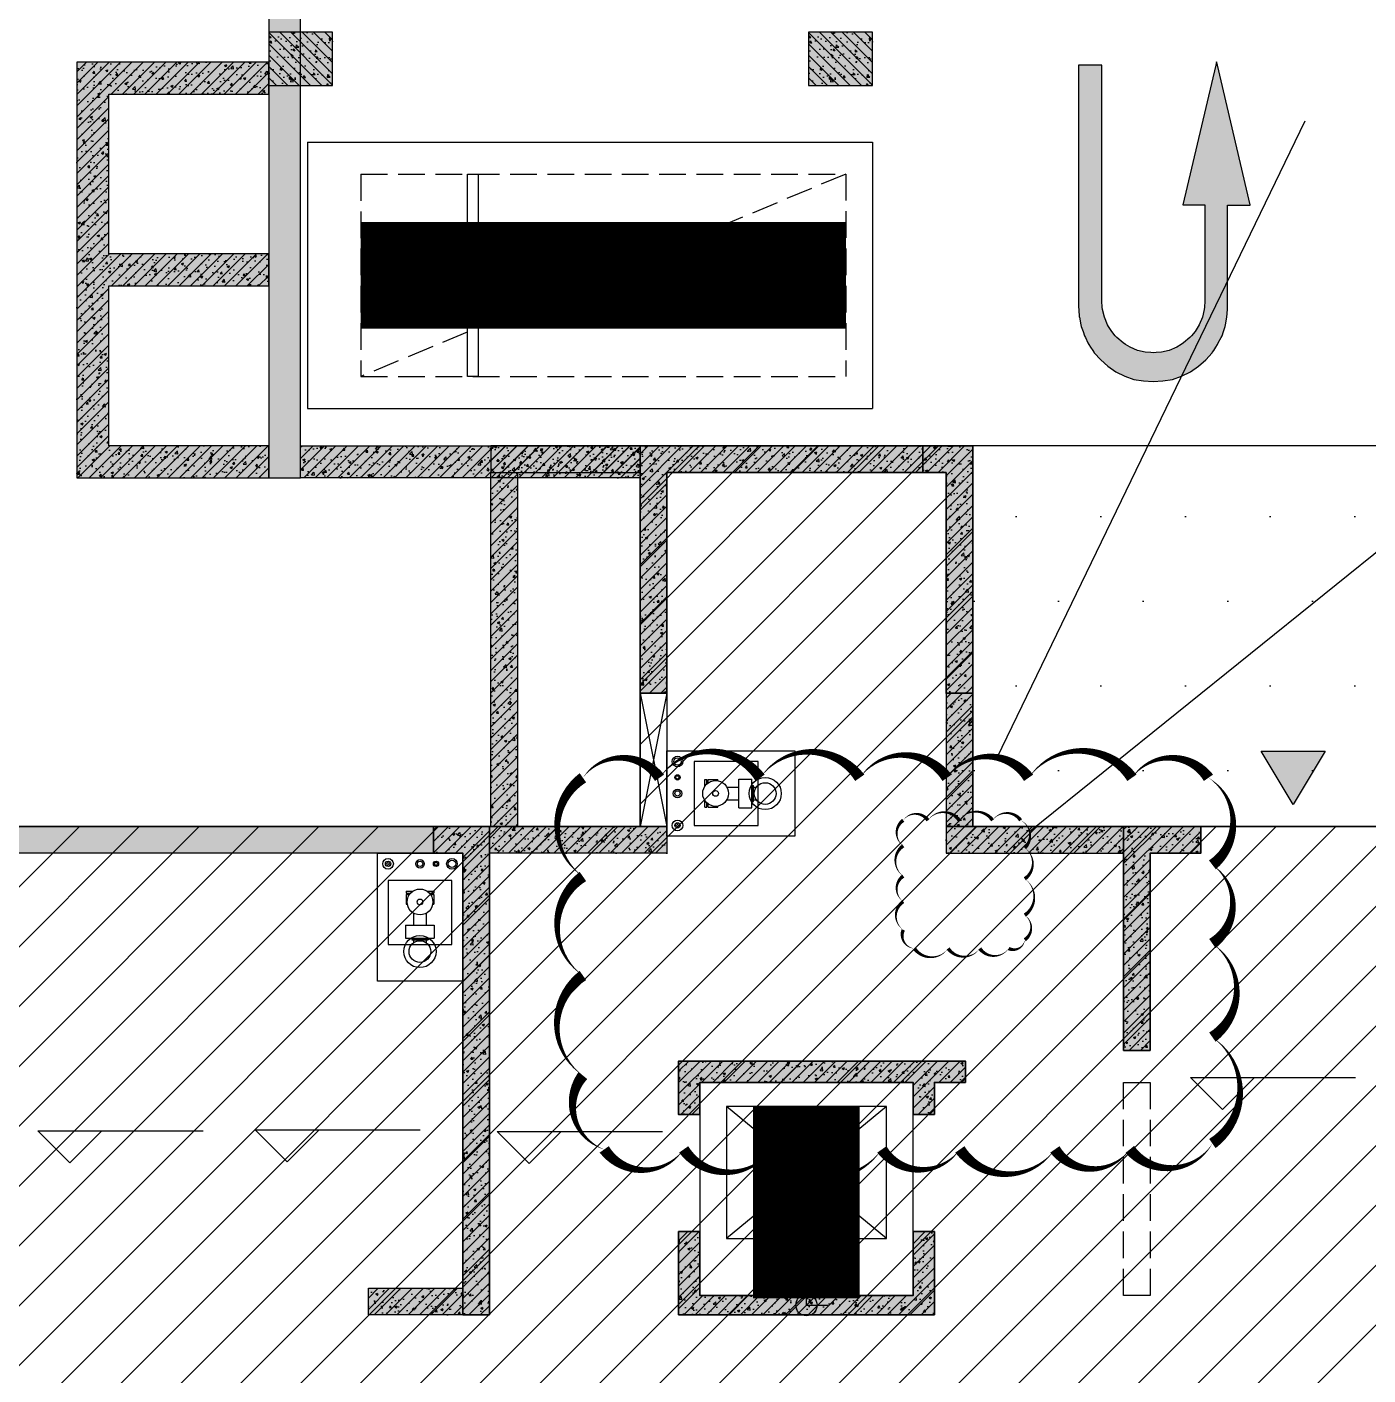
# Model space of a CAD drawing. Extents: x -1338203 to 1886333, y -783476 to 1038610.
# Drawn here: x 540789 to 553369, y 238304 to 250949 of the extents above; entities that cross this region are included whole.
import ezdxf

# ---------------------------------------------------------------- set-up
doc = ezdxf.new("R2010")
doc.units = 0
doc.header["$LTSCALE"] = 1000
doc.header["$MEASUREMENT"] = 0
doc.linetypes.add('A-001-平面B2$0$__DASH', pattern=[0.35, 0.25, -0.1])
doc.linetypes.add('A-20-平面B1$0$DASH', pattern=[0.35, 0.25, -0.1])
for name, color, linetype, plot in [('A-001-主楼相对位置参照$0$AAD-A-MARK', 6, 'Continuous', False), ('A-001-主楼组合参照B1$0$0A-X-AREA', 6, 'Continuous', False), ('A-20-平面B1$0$$3$AAD-A-MARK', 6, 'Continuous', False), ('A-20-平面B1$0$AAD-A-MARK', 6, 'Continuous', False), ('A-20-平面B1$0$AAD-A-MODIFY_20230109', 201, 'Continuous', False), ('A-20-平面B1$0$AAD-A-MODIFY_20230111', 201, 'Continuous', False), ('P20-预留预埋-B1$0$AAD-A-MARK', 6, 'Continuous', False), ('S20柱墙B1_1$0$AAD-A-MARK', 6, 'Continuous', False)]:
    doc.layers.add(name, color=color, linetype=linetype, plot=plot)
for name, color, linetype in [('A-001-平面参照B1$0$0A-ELEV-PATT', 8, 'Continuous'), ('A-001-平面参照B1$0$AUDIT_D_220531184525-2', 40, 'Continuous'), ('A-001-车位参照B1$0$A-001-车位参照B1$0$0A-P-PKNG-CAR(A)', 43, 'Continuous'), ('A-20-平面B1$0$$2$0A-E-EVTR', 2, 'Continuous'), ('A-20-平面B1$0$0A-A-SYMB-ELEV', 150, 'Continuous'), ('A-20-平面B1$0$0A-B-D&W', 135, 'Continuous'), ('A-FIRE', 7, 'Continuous'), ('p-a-core', 1, 'Continuous'), ('p-a-regular', 5, 'Continuous'), ('P20-预留预埋-B1$0$$0$0P-TWT_DIM', 3, 'Continuous'), ('S001地下一墙柱$0$S001地下一墙柱$0$0S-CC-LINE', 52, 'Continuous'), ('S001地下一墙柱$0$S001地下一墙柱$0$0S-CW-HATCH', 251, 'Continuous'), ('S001地下一墙柱$0$S001地下一墙柱$0$0S-CW-HATCH-UP', 251, 'Continuous'), ('S001地下一墙柱$0$S001地下一墙柱$0$0S-CW-LINE', 72, 'Continuous'), ('S20柱墙B1_1$0$0S-CW-HATCH', 251, 'Continuous'), ('S20柱墙B1_1$0$0S-CW-HATCH-UP', 251, 'Continuous'), ('S20柱墙B1_1$0$0S-CW-LINE', 72, 'Continuous'), ('S20柱墙B1_1$0$0S-S-HOLE', 55, 'Continuous'), ('地面指向箭头', 7, 'Continuous')]:
    doc.layers.add(name, color=color, linetype=linetype)
pattern_1 = [(45, (-537701.02, -383122.39), (-53.033009, 53.033009), []), (50, (-537701.02, -383122.39), (215.178055, -18.82564), [22.5, -247.5]), (355, (-537701.02, -383122.39), (-41.6254, 225.65764), [18, -198]), (100.4514, (-537683.09, -383123.96), (173.552815, 206.83186), [19.12206, -210.342634]), (46.1842, (-537701.02, -383062.4), (320.17231, -49.6557), [33.75, -371.25]), (96.6356, (-537674.34, -383066.53), (280.39881, 292.23536), [28.68309, -315.5139]), (351.1842, (-537701.02, -383062.4), (280.39858, 292.23558), [27, -297]), (21, (-537671.02, -383077.39), (179.072116, -120.785667), [22.5, -247.5]), (326, (-537671.02, -383077.39), (72.9946, 217.54501), [18, -198]), (71.4514, (-537656.1, -383087.45), (252.06679, 96.75915), [19.12206, -210.342634]), (37.5, (-537701.02, -383122.39), (3.647957, 99.868156), [0, -195.6, 0, -201, 0, -198.75]), (7.5, (-537701.02, -383122.39), (78.920861, 118.323514), [0, -114.6, 0, -191.1, 0, -75.75]), (327.5, (-537767.92, -383122.39), (160.146731, -6.766462), [0, -75, 0, -234, 0, -310.5]), (317.5, (-537797.92, -383122.39), (174.95585, 30.031495), [0, -97.5, 0, -155.4, 0, -220.5])]
pattern_2 = [(45, (-3344258, -271025.844), (-53.0330086, 53.0330086), []), (50, (-3344258, -271025.84), (215.178055, -18.8256405), [22.5, -247.5]), (355, (-3344258, -271025.84), (-41.6254, 225.65764), [18, -198]), (100.4514, (-3344240.07, -271027.41), (173.552815, 206.831863), [19.122057, -210.342634]), (46.1842, (-3344258, -270965.84), (320.172315, -49.655704), [33.75, -371.25]), (96.6356, (-3344231.32, -270969.98), (280.398812, 292.23536), [28.683086, -315.5139]), (351.1842, (-3344258, -270965.84), (280.398584, 292.23558), [27, -297]), (21, (-3344228, -270980.84), (179.072116, -120.785667), [22.5, -247.5]), (326, (-3344228, -270980.84), (72.9946, 217.545014), [18, -198]), (71.4514, (-3344213.08, -270990.9), (252.066789, 96.759149), [19.122057, -210.342634]), (37.5, (-3344258, -271025.844), (3.6479566, 99.8681561), [0, -195.6, 0, -201, 0, -198.75]), (7.5, (-3344258, -271025.84), (78.9208612, 118.3235136), [0, -114.6, 0, -191.1, 0, -75.75]), (327.5, (-3344324.9, -271025.84), (160.1467309, -6.7664615), [0, -75, 0, -234, 0, -310.5]), (317.5, (-3344354.9, -271025.84), (174.955851, 30.0314947), [0, -97.5, 0, -155.4, 0, -220.5])]

# ---------------------------------------------------------------- blocks, each defined once
blk = doc.blocks.new('A-001-平面参照B1')
at = {"layer": 'A-001-平面参照B1$0$0A-ELEV-PATT'}
h = blk.add_hatch(dxfattribs=at)
h.set_pattern_fill('DOTS', color=256, scale=500)
h.set_pattern_definition([(0, (-766365.4, -306889.1), (396.875, 793.75), [0, -793.75])])
edge = h.paths.add_edge_path()
edge.add_line((-211059, -63440), (-211059, -59870))
edge.add_line((-211059, -59870), (-216704, -59870))
edge.add_line((-216704, -59870), (-216704, -63440))
edge.add_line((-216704, -63440), (-211063, -63440))
at = {"layer": 'A-001-平面参照B1$0$AUDIT_D_220531184525-2', "ltscale": 0.002}
blk.add_lwpolyline([(-211059, -63440), (-211059, -59870), (-216704, -59870), (-216704, -63440), (-211063, -63440)], dxfattribs=at)
blk = doc.blocks.new('S20柱墙B1_1')
at = {"layer": 'S20柱墙B1_1$0$0S-CW-HATCH'}
h = blk.add_hatch(color=256, dxfattribs=at)
h.dxf.hatch_style = 1
h.paths.add_polyline_path([(-1560, 8060), (-2960, 8060), (-2960, 7810), (-1560, 7810)])
h = blk.add_hatch(color=256, dxfattribs=at)
h.dxf.hatch_style = 1
h.paths.add_polyline_path([(-1560, 8060), (-1560, 5740), (-1310, 5740), (-1310, 7810), (1090, 7810), (1090, 8060)])
h = blk.add_hatch(color=256, dxfattribs=at)
h.dxf.hatch_style = 1
h.paths.add_polyline_path([(1090, 7810), (1310, 7810), (1310, 5740), (1560, 5740), (1560, 8060), (1090, 8060)])
h = blk.add_hatch(color=256, dxfattribs=at)
h.dxf.hatch_style = 1
h.paths.add_polyline_path([(-2960, 7810), (-2710, 7810), (-2710, 4490), (-2960, 4490)])
h = blk.add_hatch(color=256, dxfattribs=at)
h.dxf.hatch_style = 1
h.paths.add_polyline_path([(1560, 5740), (1310, 5740), (1310, 4490), (1560, 4490)])
h = blk.add_hatch(color=256, dxfattribs=at)
h.dxf.hatch_style = 1
h.paths.add_polyline_path([(-9090, 4490), (-3500, 4490), (-3500, 4240), (-9090, 4240)])
h = blk.add_hatch(color=256, dxfattribs=at)
h.dxf.hatch_style = 1
h.paths.add_polyline_path([(-3500, 4240), (-3225, 4240), (-3225, -90), (-2975, -90), (-2975, 4490), (-3500, 4490)])
h = blk.add_hatch(color=256, dxfattribs=at)
h.dxf.hatch_style = 1
h.paths.add_polyline_path([(-2975, 4490), (-1310, 4490), (-1310, 4240), (-2975, 4240)])
h = blk.add_hatch(color=256, dxfattribs=at)
h.dxf.hatch_style = 1
h.paths.add_polyline_path([(2975, 4490), (1310, 4490), (1310, 4240), (2975, 4240)])
h = blk.add_hatch(color=256, dxfattribs=at)
h.dxf.hatch_style = 1
h.paths.add_polyline_path([(3225, 2390), (3225, 4240), (3700, 4240), (3700, 4490), (2975, 4490), (2975, 2390)])
h = blk.add_hatch(color=256, dxfattribs=at)
h.dxf.hatch_style = 1
h.paths.add_polyline_path([(-1000, 1790), (-1000, 2090), (110, 2090), (1000, 2090), (1000, 1790), (1200, 1790), (1200, 2090), (1490, 2090), (1490, 2290), (1090, 2290), (110, 2290), (-1200, 2290), (-1202, 1790)])
h = blk.add_hatch(color=256, dxfattribs=at)
h.dxf.hatch_style = 1
h.paths.add_polyline_path([(-1200, 690), (-1200, -90), (0, -90), (1200, -90), (1200, 690), (1000, 690), (1000, 90), (0, 90), (-1000, 90), (-1000, 690)])
h = blk.add_hatch(color=256, dxfattribs=at)
h.dxf.hatch_style = 1
h.paths.add_polyline_path([(-4110, 160), (-3225, 160), (-3225, -90), (-4110, -90)])
at = {"layer": 'S20柱墙B1_1$0$0S-CW-HATCH-UP'}
h = blk.add_hatch(dxfattribs=at)
h.set_pattern_fill('钢筋混凝土', color=256, scale=30)
h.set_pattern_definition([(45, (-3348457.99, -267455.844), (-53.0330086, 53.0330086), []), (50, (-3348457.99, -267455.84), (215.178055, -18.8256405), [22.5, -247.5]), (355, (-3348458, -267455.84), (-41.6254, 225.65764), [18, -198]), (100.4514, (-3348440.06, -267457.41), (173.552815, 206.831863), [19.122057, -210.342634]), (46.1842, (-3348458, -267395.84), (320.172315, -49.655704), [33.75, -371.25]), (96.6356, (-3348431.3, -267399.98), (280.398812, 292.23536), [28.683086, -315.5139]), (351.1842, (-3348458, -267395.84), (280.398584, 292.23558), [27, -297]), (21, (-3348427.99, -267410.84), (179.072116, -120.785667), [22.5, -247.5]), (326, (-3348428, -267410.84), (72.9946, 217.545014), [18, -198]), (71.4514, (-3348413.07, -267420.9), (252.066789, 96.759149), [19.122057, -210.342634]), (37.5, (-3348457.99, -267455.844), (3.6479566, 99.8681561), [0, -195.6, 0, -201, 0, -198.75]), (7.5, (-3348457.99, -267455.84), (78.9208612, 118.3235136), [0, -114.6, 0, -191.1, 0, -75.75]), (327.5, (-3348524.89, -267455.84), (160.1467309, -6.7664615), [0, -75, 0, -234, 0, -310.5]), (317.5, (-3348554.89, -267455.84), (174.955851, 30.0314947), [0, -97.5, 0, -155.4, 0, -220.5])])
h.paths.add_polyline_path([(-1560, 8060), (-2960, 8060), (-2960, 7810), (-1560, 7810)])
h = blk.add_hatch(dxfattribs=at)
h.set_pattern_fill('钢筋混凝土', color=256, scale=30)
h.set_pattern_definition(pattern_1)
h.paths.add_polyline_path([(-1560, 8060), (-1560, 5740), (-1310, 5740), (-1310, 7810), (1090, 7810), (1090, 8060)])
h = blk.add_hatch(dxfattribs=at)
h.set_pattern_fill('钢筋混凝土', color=256, scale=30)
h.set_pattern_definition(pattern_1)
h.paths.add_polyline_path([(1090, 7810), (1310, 7810), (1310, 5740), (1560, 5740), (1560, 8060), (1090, 8060)])
h = blk.add_hatch(dxfattribs=at)
h.set_pattern_fill('钢筋混凝土', color=256, scale=30)
h.set_pattern_definition([(45, (-3345657.99, -268955.844), (-53.0330086, 53.0330086), []), (50, (-3345657.99, -268955.84), (215.178055, -18.8256405), [22.5, -247.5]), (355, (-3345658, -268955.84), (-41.6254, 225.65764), [18, -198]), (100.4514, (-3345640.06, -268957.41), (173.552815, 206.831863), [19.122057, -210.342634]), (46.1842, (-3345658, -268895.84), (320.172315, -49.655704), [33.75, -371.25]), (96.6356, (-3345631.3, -268899.98), (280.398812, 292.23536), [28.683086, -315.5139]), (351.1842, (-3345658, -268895.84), (280.398584, 292.23558), [27, -297]), (21, (-3345627.99, -268910.84), (179.072116, -120.785667), [22.5, -247.5]), (326, (-3345628, -268910.84), (72.9946, 217.545014), [18, -198]), (71.4514, (-3345613.07, -268920.9), (252.066789, 96.759149), [19.122057, -210.342634]), (37.5, (-3345657.99, -268955.844), (3.6479566, 99.8681561), [0, -195.6, 0, -201, 0, -198.75]), (7.5, (-3345657.99, -268955.84), (78.9208612, 118.3235136), [0, -114.6, 0, -191.1, 0, -75.75]), (327.5, (-3345724.89, -268955.84), (160.1467309, -6.7664615), [0, -75, 0, -234, 0, -310.5]), (317.5, (-3345754.89, -268955.84), (174.955851, 30.0314947), [0, -97.5, 0, -155.4, 0, -220.5])])
h.paths.add_polyline_path([(-2960, 7810), (-2710, 7810), (-2710, 4490), (-2960, 4490)])
h = blk.add_hatch(dxfattribs=at)
h.set_pattern_fill('钢筋混凝土', color=256, scale=30)
h.set_pattern_definition(pattern_2)
h.paths.add_polyline_path([(1560, 5740), (1310, 5740), (1310, 4490), (1560, 4490)])
h = blk.add_hatch(dxfattribs=at)
h.set_pattern_fill('钢筋混凝土', color=256, scale=30)
h.set_pattern_definition(pattern_2)
h.paths.add_polyline_path([(-9090, 4490), (-3500, 4490), (-3500, 4240), (-9090, 4240)])
h = blk.add_hatch(dxfattribs=at)
h.set_pattern_fill('钢筋混凝土', color=256, scale=30)
h.set_pattern_definition(pattern_1)
h.paths.add_polyline_path([(-3500, 4240), (-3225, 4240), (-3225, -90), (-2975, -90), (-2975, 4490), (-3500, 4490)])
h = blk.add_hatch(dxfattribs=at)
h.set_pattern_fill('钢筋混凝土', color=256, scale=30)
h.set_pattern_definition(pattern_2)
h.paths.add_polyline_path([(-2975, 4490), (-1310, 4490), (-1310, 4240), (-2975, 4240)])
h = blk.add_hatch(dxfattribs=at)
h.set_pattern_fill('钢筋混凝土', color=256, scale=30)
h.set_pattern_definition(pattern_2)
h.paths.add_polyline_path([(2975, 4490), (1310, 4490), (1310, 4240), (2975, 4240)])
h = blk.add_hatch(dxfattribs=at)
h.set_pattern_fill('钢筋混凝土', color=256, scale=30)
h.set_pattern_definition(pattern_1)
h.paths.add_polyline_path([(3225, 2390), (3225, 4240), (3700, 4240), (3700, 4490), (2975, 4490), (2975, 2390)])
h = blk.add_hatch(dxfattribs=at)
h.set_pattern_fill('钢筋混凝土', color=256, scale=30)
h.set_pattern_definition(pattern_1)
h.paths.add_polyline_path([(-1000, 1790), (-1000, 2090), (110, 2090), (1000, 2090), (1000, 1790), (1200, 1790), (1200, 2090), (1490, 2090), (1490, 2290), (1090, 2290), (110, 2290), (-1200, 2290), (-1202, 1790)])
h = blk.add_hatch(dxfattribs=at)
h.set_pattern_fill('钢筋混凝土', color=256, scale=30)
h.set_pattern_definition(pattern_1)
h.paths.add_polyline_path([(-1200, 690), (-1200, -90), (0, -90), (1200, -90), (1200, 690), (1000, 690), (1000, 90), (0, 90), (-1000, 90), (-1000, 690)])
h = blk.add_hatch(dxfattribs=at)
h.set_pattern_fill('钢筋混凝土', color=256, scale=30)
h.set_pattern_definition([(45, (-3337048, -265825.844), (-53.0330086, 53.0330086), []), (50, (-3337048, -265825.84), (215.178055, -18.8256405), [22.5, -247.5]), (355, (-3337048, -265825.84), (-41.6254, 225.65764), [18, -198]), (100.4514, (-3337030.07, -265827.41), (173.552815, 206.831863), [19.122057, -210.342634]), (46.1842, (-3337048, -265765.84), (320.172315, -49.655704), [33.75, -371.25]), (96.6356, (-3337021.32, -265769.98), (280.398812, 292.23536), [28.683086, -315.5139]), (351.1842, (-3337048, -265765.84), (280.398584, 292.23558), [27, -297]), (21, (-3337018, -265780.84), (179.072116, -120.785667), [22.5, -247.5]), (326, (-3337018, -265780.84), (72.9946, 217.545014), [18, -198]), (71.4514, (-3337003.08, -265790.9), (252.066789, 96.759149), [19.122057, -210.342634]), (37.5, (-3337048, -265825.844), (3.6479566, 99.8681561), [0, -195.6, 0, -201, 0, -198.75]), (7.5, (-3337048, -265825.84), (78.9208612, 118.3235136), [0, -114.6, 0, -191.1, 0, -75.75]), (327.5, (-3337114.9, -265825.84), (160.1467309, -6.7664615), [0, -75, 0, -234, 0, -310.5]), (317.5, (-3337144.9, -265825.84), (174.955851, 30.0314947), [0, -97.5, 0, -155.4, 0, -220.5])])
h.paths.add_polyline_path([(-4110, 160), (-3225, 160), (-3225, -90), (-4110, -90)])
at = {"layer": 'S20柱墙B1_1$0$0S-CW-LINE'}
for points in [[(-1560, 8060), (-2960, 8060), (-2960, 7810), (-1560, 7810)], [(-2960, 7810), (-2710, 7810), (-2710, 4490), (-2960, 4490)], [(1560, 5740), (1310, 5740), (1310, 4490), (1560, 4490)], [(-9090, 4490), (-3500, 4490), (-3500, 4240), (-9090, 4240)], [(-2975, 4490), (-1310, 4490), (-1310, 4240), (-2975, 4240)], [(2975, 4490), (1310, 4490), (1310, 4240), (2975, 4240)], [(-4110, 160), (-3225, 160), (-3225, -90), (-4110, -90)]]:
    blk.add_lwpolyline(points, close=True, dxfattribs=at)
at = {"layer": 'S20柱墙B1_1$0$0S-CW-LINE', "lineweight": 35}
for points in [[(-1560, 8060), (-1560, 5740), (-1310, 5740), (-1310, 7810), (1090, 7810), (1090, 8060)], [(1090, 7810), (1310, 7810), (1310, 5740), (1560, 5740), (1560, 8060), (1090, 8060)], [(-3500, 4240), (-3225, 4240), (-3225, -90), (-2975, -90), (-2975, 4490), (-3500, 4490)], [(3225, 2390), (3225, 4240), (3700, 4240), (3700, 4490), (2975, 4490), (2975, 2390)], [(-1000, 1790), (-1000, 2090), (110, 2090), (1000, 2090), (1000, 1790), (1200, 1790), (1200, 2090), (1490, 2090), (1490, 2290), (1090, 2290), (110, 2290), (-1200, 2290), (-1202, 1790)], [(-1200, 690), (-1200, -90), (0, -90), (1200, -90), (1200, 690), (1000, 690), (1000, 90), (0, 90), (-1000, 90), (-1000, 690)]]:
    blk.add_lwpolyline(points, close=True, dxfattribs=at)
at = {"layer": 'S20柱墙B1_1$0$0S-S-HOLE', "flags": 128}
blk.add_lwpolyline([(-1560, 5740), (-1310, 5740), (-1310, 4490), (-1560, 4490)], close=True, dxfattribs=at)
for points in [[(-1310, 5740), (-1560, 4490)], [(-1560, 5740), (-1310, 4490)]]:
    blk.add_lwpolyline(points, dxfattribs=at)
at = {"layer": 'S20柱墙B1_1$0$AAD-A-MARK'}
for q in [(0, 200), (0, 200), (0, 200), (0, 200), (0, 200), (0, 200), (200, 0), (200, 0), (200, 0), (200, 0), (200, 0), (200, 0)]:
    blk.add_line((0, 0), q, dxfattribs=at)
blk.add_circle((0, 0), 100, dxfattribs=at)
blk.add_circle((0, 0), 100, dxfattribs=at)
blk.add_circle((0, 0), 100, dxfattribs=at)
blk.add_circle((0, 0), 100, dxfattribs=at)
blk.add_circle((0, 0), 100, dxfattribs=at)
blk.add_circle((0, 0), 100, dxfattribs=at)
blk = doc.blocks.new('S001地下一墙柱')
at = {"layer": 'S001地下一墙柱$0$S001地下一墙柱$0$0S-CW-HATCH', "ltscale": 0.002}
h = blk.add_hatch(color=256, dxfattribs=at)
h.dxf.hatch_style = 1
h.paths.add_polyline_path([(-239231, -64954), (-239050, -65198), (-223306, -53515), (-223309, -60170), (-223009, -60170), (-223009, -53289), (-220804, -51665), (-221430, -50821), (-221751, -51060), (-221304, -51662)])
at = {"layer": 'S001地下一墙柱$0$S001地下一墙柱$0$0S-CW-HATCH'}
h = blk.add_hatch(color=256, dxfattribs=at)
h.dxf.hatch_style = 1
h.paths.add_polyline_path([(-222709, -56490), (-222709, -55990), (-223309, -55990), (-223309, -56490)])
h = blk.add_hatch(color=256, dxfattribs=at)
h.dxf.hatch_style = 1
h.paths.add_polyline_path([(-217645, -56490), (-217645, -55990), (-218245, -55990), (-218245, -56490)])
at = {"layer": 'S001地下一墙柱$0$S001地下一墙柱$0$0S-CW-HATCH', "ltscale": 0.002}
h = blk.add_hatch(color=256, dxfattribs=at)
h.dxf.hatch_style = 1
h.paths.add_polyline_path([(-223309, -56270), (-225109, -56270), (-225109, -60170), (-223309, -60170), (-223309, -59870), (-224809, -59870), (-224809, -58370), (-223309, -58370), (-223309, -58070), (-224809, -58070), (-224809, -56570), (-223309, -56570)])
h = blk.add_hatch(color=256, dxfattribs=at)
h.dxf.hatch_style = 1
h.paths.add_polyline_path([(-223009, -59870), (-219824, -59870), (-219824, -60170), (-223009, -60170)])
at = {"layer": 'S001地下一墙柱$0$S001地下一墙柱$0$0S-CW-HATCH-UP', "ltscale": 0.002}
h = blk.add_hatch(dxfattribs=at)
h.set_pattern_fill('钢筋混凝土', color=256, scale=30)
h.set_pattern_definition([(45, (-766365.37, -306889.07), (-53.033009, 53.033009), []), (50, (-766365.37, -306889.07), (215.178055, -18.82564), [22.5, -247.5]), (355, (-766365.37, -306889.07), (-41.6254, 225.65764), [18, -198]), (100.4514, (-766347.44, -306890.64), (173.552815, 206.83186), [19.12206, -210.34263]), (46.1842, (-766365.37, -306829.07), (320.17231, -49.6557), [33.75, -371.25]), (96.6356, (-766338.7, -306833.2), (280.39881, 292.23536), [28.68309, -315.5139]), (351.1842, (-766365.37, -306829.07), (280.39858, 292.23558), [27, -297]), (21, (-766335.37, -306844.07), (179.072116, -120.785667), [22.5, -247.5]), (326, (-766335.37, -306844.07), (72.9946, 217.54501), [18, -198]), (71.4514, (-766320.44, -306854.14), (252.06679, 96.75915), [19.12206, -210.34263]), (37.5, (-766365.37, -306889.07), (3.647957, 99.868156), [0, -195.6, 0, -201, 0, -198.75]), (7.5, (-766365.37, -306889.07), (78.920861, 118.323514), [0, -114.6, 0, -191.1, 0, -75.75]), (327.5, (-766432.27, -306889.07), (160.146731, -6.766462), [0, -75, 0, -234, 0, -310.5]), (317.5, (-766462.27, -306889.07), (174.95585, 30.031495), [0, -97.5, 0, -155.4, 0, -220.5])])
h.paths.add_polyline_path([(-239231, -64954), (-239050, -65198), (-223306, -53515), (-223309, -60170), (-223009, -60170), (-223009, -53289), (-220804, -51665), (-221430, -50821), (-221751, -51060), (-221304, -51662)])
at = {"layer": 'S001地下一墙柱$0$S001地下一墙柱$0$0S-CW-HATCH-UP'}
h = blk.add_hatch(dxfattribs=at)
h.set_pattern_fill('钢筋混凝土', color=256, scale=30, angle=-90)
h.set_pattern_definition([(315, (-213757.04, -88801.08), (53.03301, 53.03301), []), (320, (-213757.04, -88801.08), (-18.8256, -215.1781), [22.5, -247.5]), (265, (-213757.04, -88801.08), (225.6576, 41.6254), [18, -198]), (10.4514, (-213758.6, -88819), (206.8319, -173.5528), [19.122, -210.3426]), (316.1842, (-213697.04, -88801.08), (-49.6557, -320.1723), [33.75, -371.25]), (6.6356, (-213701.18, -88827.76), (292.2354, -280.3988), [28.683, -315.514]), (261.1842, (-213697.04, -88801.08), (292.2356, -280.3986), [27, -297]), (291, (-213712.04, -88831.08), (-120.7857, -179.0721), [22.5, -247.5]), (236, (-213712.04, -88831.08), (217.545, -72.9946), [18, -198]), (341.4514, (-213722.1, -88846), (96.7591, -252.0668), [19.122, -210.3426]), (307.5, (-213757.04, -88801.08), (99.86816, -3.64796), [0, -195.6, 0, -201, 0, -198.75]), (277.5, (-213757.04, -88801.08), (118.3235, -78.92086), [0, -114.6, 0, -191.1, 0, -75.75]), (237.5, (-213757.04, -88734.18), (-6.76646, -160.14673), [0, -75, 0, -234, 0, -310.5]), (227.5, (-213757.04, -88704.18), (30.0315, -174.95585), [0, -97.5, 0, -155.4, 0, -220.5])])
h.paths.add_polyline_path([(-222709, -56490), (-222709, -55990), (-223309, -55990), (-223309, -56490)])
h = blk.add_hatch(dxfattribs=at)
h.set_pattern_fill('钢筋混凝土', color=256, scale=30, angle=-90)
h.set_pattern_definition([(315, (-208692.87, -88801.08), (53.03301, 53.03301), []), (320, (-208692.87, -88801.08), (-18.8256, -215.1781), [22.5, -247.5]), (265, (-208692.87, -88801.08), (225.6576, 41.6254), [18, -198]), (10.4514, (-208694.44, -88819), (206.8319, -173.5528), [19.122, -210.3426]), (316.1842, (-208632.87, -88801.08), (-49.6557, -320.1723), [33.75, -371.25]), (6.6356, (-208637, -88827.76), (292.2354, -280.3988), [28.683, -315.514]), (261.1842, (-208632.87, -88801.08), (292.2356, -280.3986), [27, -297]), (291, (-208647.87, -88831.08), (-120.7857, -179.0721), [22.5, -247.5]), (236, (-208647.87, -88831.08), (217.545, -72.9946), [18, -198]), (341.4514, (-208657.94, -88846), (96.7591, -252.0668), [19.122, -210.3426]), (307.5, (-208692.87, -88801.08), (99.86816, -3.64796), [0, -195.6, 0, -201, 0, -198.75]), (277.5, (-208692.87, -88801.08), (118.3235, -78.92086), [0, -114.6, 0, -191.1, 0, -75.75]), (237.5, (-208692.87, -88734.18), (-6.76646, -160.14673), [0, -75, 0, -234, 0, -310.5]), (227.5, (-208692.87, -88704.18), (30.0315, -174.95585), [0, -97.5, 0, -155.4, 0, -220.5])])
h.paths.add_polyline_path([(-217645, -56490), (-217645, -55990), (-218245, -55990), (-218245, -56490)])
at = {"layer": 'S001地下一墙柱$0$S001地下一墙柱$0$0S-CW-HATCH-UP', "ltscale": 0.002}
h = blk.add_hatch(dxfattribs=at)
h.set_pattern_fill('钢筋混凝土', color=256, scale=30)
h.set_pattern_definition([(45, (-766365.37, -306889.07), (-53.033009, 53.033009), []), (50, (-766365.37, -306889.07), (215.178055, -18.82564), [22.5, -247.5]), (355, (-766365.37, -306889.07), (-41.6254, 225.65764), [18, -198]), (100.4514, (-766347.44, -306890.64), (173.552815, 206.83186), [19.12206, -210.34263]), (46.1842, (-766365.37, -306829.07), (320.17231, -49.6557), [33.75, -371.25]), (96.6356, (-766338.7, -306833.2), (280.39881, 292.23536), [28.68309, -315.5139]), (351.1842, (-766365.37, -306829.07), (280.39858, 292.23558), [27, -297]), (21, (-766335.37, -306844.07), (179.072116, -120.785667), [22.5, -247.5]), (326, (-766335.37, -306844.07), (72.9946, 217.54501), [18, -198]), (71.4514, (-766320.44, -306854.14), (252.06679, 96.75915), [19.12206, -210.34263]), (37.5, (-766365.37, -306889.07), (3.647957, 99.868156), [0, -195.6, 0, -201, 0, -198.75]), (7.5, (-766365.37, -306889.07), (78.920861, 118.323514), [0, -114.6, 0, -191.1, 0, -75.75]), (327.5, (-766432.27, -306889.07), (160.146731, -6.766462), [0, -75, 0, -234, 0, -310.5]), (317.5, (-766462.27, -306889.07), (174.95585, 30.031495), [0, -97.5, 0, -155.4, 0, -220.5])])
h.paths.add_polyline_path([(-223309, -56270), (-225109, -56270), (-225109, -60170), (-223309, -60170), (-223309, -59870), (-224809, -59870), (-224809, -58370), (-223309, -58370), (-223309, -58070), (-224809, -58070), (-224809, -56570), (-223309, -56570)])
h = blk.add_hatch(dxfattribs=at)
h.set_pattern_fill('钢筋混凝土', color=256, scale=30)
h.set_pattern_definition([(45, (-766365.37, -306889.07), (-53.033009, 53.033009), []), (50, (-766365.37, -306889.07), (215.178055, -18.82564), [22.5, -247.5]), (355, (-766365.37, -306889.07), (-41.6254, 225.65764), [18, -198]), (100.4514, (-766347.44, -306890.64), (173.552815, 206.83186), [19.12206, -210.34263]), (46.1842, (-766365.37, -306829.07), (320.17231, -49.6557), [33.75, -371.25]), (96.6356, (-766338.7, -306833.2), (280.39881, 292.23536), [28.68309, -315.5139]), (351.1842, (-766365.37, -306829.07), (280.39858, 292.23558), [27, -297]), (21, (-766335.37, -306844.07), (179.072116, -120.785667), [22.5, -247.5]), (326, (-766335.37, -306844.07), (72.9946, 217.54501), [18, -198]), (71.4514, (-766320.44, -306854.14), (252.06679, 96.75915), [19.12206, -210.34263]), (37.5, (-766365.37, -306889.07), (3.647957, 99.868156), [0, -195.6, 0, -201, 0, -198.75]), (7.5, (-766365.37, -306889.07), (78.920861, 118.323514), [0, -114.6, 0, -191.1, 0, -75.75]), (327.5, (-766432.27, -306889.07), (160.146731, -6.766462), [0, -75, 0, -234, 0, -310.5]), (317.5, (-766462.27, -306889.07), (174.95585, 30.031495), [0, -97.5, 0, -155.4, 0, -220.5])])
h.paths.add_polyline_path([(-223009, -59870), (-219824, -59870), (-219824, -60170), (-223009, -60170)])
at = {"layer": 'S001地下一墙柱$0$S001地下一墙柱$0$0S-CC-LINE'}
for points in [[(-222709, -56490), (-222709, -55990), (-223309, -55990), (-223309, -56490)], [(-217645, -56490), (-217645, -55990), (-218245, -55990), (-218245, -56490)]]:
    blk.add_lwpolyline(points, close=True, dxfattribs=at)
at = {"layer": 'S001地下一墙柱$0$S001地下一墙柱$0$0S-CW-LINE', "ltscale": 0.002}
for points in [[(-239231, -64954), (-239050, -65198), (-223306, -53515), (-223309, -60170), (-223009, -60170), (-223009, -53289), (-220804, -51665), (-221430, -50821), (-221751, -51060), (-221304, -51662), (-239231, -64954)], [(-223309, -56270), (-225109, -56270), (-225109, -60170), (-223309, -60170), (-223309, -59870), (-224809, -59870), (-224809, -58370), (-223309, -58370), (-223309, -58070), (-224809, -58070), (-224809, -56570), (-223309, -56570), (-223309, -56270)]]:
    blk.add_lwpolyline(points, dxfattribs=at)
blk.add_lwpolyline([(-223009, -59870), (-219824, -59870), (-219824, -60170), (-223009, -60170)], close=True, dxfattribs=at)
at = {"ltscale": 0.002}
blk.add_blockref('S20柱墙B1_1', (-218264, -67930), dxfattribs=at)
blk = doc.blocks.new('JTDT')
at = {"layer": 'A-FIRE'}
h = blk.add_hatch(color=251, dxfattribs=at)
h.dxf.hatch_style = 1
h.paths.add_polyline_path([(189165, 82916), (189162, 82988), (189159, 82988), (189147, 83060), (189144, 83075), (189126, 83123), (189114, 83162), (189105, 83180), (189081, 83230), (189072, 83245), (189057, 83269), (189036, 83299), (189024, 83317), (189021, 83320), (189021, 83323), (188961, 83389), (188893, 83449), (188818, 83500), (188734, 83542), (188650, 83571), (188561, 83586), (188468, 83592), (188378, 83586), (188288, 83571), (188202, 83542), (188118, 83500), (188043, 83449), (187974, 83389), (187915, 83323), (187915, 83320), (187912, 83317), (187900, 83299), (187882, 83269), (187864, 83245), (187858, 83230), (187831, 83180), (187822, 83162), (187810, 83123), (187795, 83075), (187789, 83060), (187777, 82988), (187771, 82916), (187771, 82895), (187771, 82839), (187771, 81938), (187559, 81938), (187559, 81935), (187867, 80625), (187876, 80592), (187882, 80625), (188190, 81935), (187983, 81935), (187983, 81938), (187983, 82839), (187986, 82895), (187989, 82916), (188007, 82988), (188037, 83060), (188046, 83075), (188076, 83123), (188109, 83162), (188124, 83180), (188184, 83230), (188205, 83245), (188247, 83269), (188318, 83299), (188390, 83317), (188441, 83320), (188468, 83323), (188492, 83320), (188543, 83317), (188615, 83299), (188686, 83269), (188728, 83245), (188749, 83230), (188809, 83180), (188824, 83162), (188857, 83123), (188887, 83075), (188896, 83060), (188926, 82988), (188944, 82916), (188947, 82895), (188949, 82839), (188949, 80625), (189168, 80625), (189168, 82839), (189168, 82895)])
at = {"layer": '地面指向箭头', "color": 251, "linetype": 'Continuous'}
blk.add_lwpolyline([(189165, 82916), (189162, 82988), (189159, 82988), (189147, 83060), (189144, 83075), (189126, 83123), (189114, 83162), (189105, 83180), (189081, 83230), (189072, 83245), (189057, 83269), (189036, 83299), (189024, 83317), (189021, 83320), (189021, 83323), (188961, 83389), (188893, 83449), (188818, 83500), (188734, 83542), (188650, 83571), (188561, 83586), (188468, 83592), (188378, 83586), (188288, 83571), (188202, 83542), (188118, 83500), (188043, 83449), (187974, 83389), (187915, 83323), (187915, 83320), (187912, 83317), (187900, 83299), (187882, 83269), (187864, 83245), (187858, 83230), (187831, 83180), (187822, 83162), (187810, 83123), (187795, 83075), (187789, 83060), (187777, 82988), (187771, 82916), (187771, 82895), (187771, 82839), (187771, 81938), (187559, 81938), (187559, 81935), (187867, 80625), (187876, 80592), (187882, 80625), (188190, 81935), (187983, 81935), (187983, 81938), (187983, 82839), (187986, 82895), (187989, 82916), (188007, 82988), (188037, 83060), (188046, 83075), (188076, 83123), (188109, 83162), (188124, 83180), (188184, 83230), (188205, 83245), (188247, 83269), (188318, 83299), (188390, 83317), (188441, 83320), (188468, 83323), (188492, 83320), (188543, 83317), (188615, 83299), (188686, 83269), (188728, 83245), (188749, 83230), (188809, 83180), (188824, 83162), (188857, 83123), (188887, 83075), (188896, 83060), (188926, 82988), (188944, 82916), (188947, 82895), (188949, 82839), (188949, 80625), (189168, 80625), (189168, 82839), (189168, 82895), (189165, 82916)], dxfattribs=at)
blk = doc.blocks.new('A$C9cb663f1')
at = {"layer": '地面指向箭头', "color": 251, "rotation": 180}
blk.add_blockref('JTDT', (327176, -30547), dxfattribs=at)
blk = doc.blocks.new('A$C488321c4')
at = {"layer": '地面指向箭头'}
h = blk.add_hatch(color=251, dxfattribs=at)
h.dxf.hatch_style = 1
h.paths.add_polyline_path([(140319, -117607), (140019, -118107), (139719, -117607)])
at = {"layer": '地面指向箭头', "color": 251, "flags": 128}
blk.add_lwpolyline([(140319, -117607), (140019, -118107), (139719, -117607), (140319, -117607)], dxfattribs=at)
blk = doc.blocks.new('A-001-车位参照B1$0$A-001-车位参照B1$0$A-001-车位参照B1$0$ddd')
for p, q in [((0, 2500), (5300, 2500)), ((0, 2500), (0, 0)), ((5300, 2500), (5300, 0)), ((0, 0), (5300, 0))]:
    blk.add_line(p, q)
at = {"linetype": 'A-001-平面B2$0$__DASH'}
for p, q in [((500, 2200), (500, 300)), ((500, 2200), (5050, 2200)), ((5050, 2200), (5050, 300)), ((500, 300), (5050, 300))]:
    blk.add_line(p, q, dxfattribs=at)
blk.add_lwpolyline([(5050, 2200), (500, 300)], dxfattribs=at)
blk.add_lwpolyline([(1500, 300), (1500, 2200), (1600, 2200), (1600, 300)], close=True)
at = {"layer": 'p-a-regular', "ltscale": 0.002, "const_width": 1000}
blk.add_lwpolyline([(500, 1250), (5050, 1250)], dxfattribs=at)
blk = doc.blocks.new('P20-预留预埋-B1$0$$0$集水坑2')
at = {"layer": 'P20-预留预埋-B1$0$$0$0P-TWT_DIM', "color": 7}
for p, q in [((142657, -99964), (142657, -99164)), ((142657, -99164), (143857, -99164)), ((143735, -99250), (143770, -99285)), ((143748, -99240), (143780, -99272)), ((143857, -99164), (143857, -99964)), ((143599, -99264), (142999, -99264)), ((142999, -99264), (142999, -99864)), ((143599, -99864), (143599, -99264)), ((143733, -99270), (143750, -99288)), ((143044, -99504), (143017, -99504)), ((143044, -99488), (143044, -99639)), ((143053, -99488), (143044, -99488)), ((143053, -99488), (143053, -99639)), ((143060, -99504), (143053, -99504)), ((143060, -99429), (143060, -99698)), ((143181, -99429), (143060, -99429)), ((143181, -99429), (143181, -99698)), ((143293, -99504), (143181, -99504)), ((143379, -99434), (143379, -99444)), ((143470, -99434), (143379, -99434)), ((143470, -99434), (143470, -99466)), ((143483, -99434), (143483, -99477)), ((143499, -99434), (143483, -99434)), ((143499, -99434), (143499, -99496)), ((143044, -99623), (143017, -99623)), ((143053, -99639), (143044, -99639)), ((143060, -99623), (143053, -99623)), ((143293, -99623), (143181, -99623)), ((143499, -99631), (143499, -99694)), ((143181, -99698), (143060, -99698)), ((143379, -99683), (143379, -99694)), ((143470, -99694), (143379, -99694)), ((143470, -99661), (143470, -99694)), ((143483, -99650), (143483, -99694)), ((143499, -99694), (143483, -99694)), ((142999, -99864), (143599, -99864)), ((143857, -99964), (142657, -99964))]:
    blk.add_line(p, q, dxfattribs=at)
for centre, radius in [((143757, -99264), 50), ((143757, -99264), 25), ((142934, -99563), 151), ((142934, -99563), 102), ((143399, -99564), 121), ((143399, -99564), 27), ((143757, -99564), 40), ((143757, -99564), 25), ((143757, -99714), 25), ((143757, -99714), 15), ((143757, -99864), 50), ((143757, -99864), 35)]:
    blk.add_circle(centre, radius, dxfattribs=at)
blk = doc.blocks.new('P20-预留预埋-B1')
at = {"layer": 'P20-预留预埋-B1$0$AAD-A-MARK'}
for q in [(0, 200), (200, 0)]:
    blk.add_line((0, 0), q, dxfattribs=at)
blk.add_circle((0, 0), 100, dxfattribs=at)
for p, rotation in [((142547, -94764), 180), ((-103189, -139617), 90)]:
    blk.add_blockref('P20-预留预埋-B1$0$$0$集水坑2', p, dxfattribs=dict(rotation=rotation))
blk = doc.blocks.new('A-20-平面B1')
at = {"layer": 'A-20-平面B1$0$$2$0A-E-EVTR'}
for p, q in [((750, 1865), (-750, 1865)), ((-750, 1865), (-750, 625)), ((750, 625), (-750, 1865)), ((750, 1865), (-750, 625)), ((750, 625), (750, 1865)), ((-750, 625), (750, 625)), ((450, 470), (-450, 470)), ((-450, 470), (-450, 315)), ((450, 315), (450, 470)), ((-450, 315), (450, 315))]:
    blk.add_line(p, q, dxfattribs=at)
at = {"layer": 'A-20-平面B1$0$$3$AAD-A-MARK'}
for q in [(0, 200), (200, 0)]:
    blk.add_line((0, 0), q, dxfattribs=at)
blk.add_circle((0, 0), 100, dxfattribs=at)
at = {"layer": 'A-20-平面B1$0$0A-A-SYMB-ELEV'}
for p, q in [((3902, 1836), (3602, 2136)), ((3602, 2136), (5151, 2136)), ((3902, 1836), (4202, 2136)), ((-4872, 1345), (-5172, 1645)), ((-5172, 1645), (-3623, 1645)), ((-4872, 1345), (-4572, 1645)), ((-6909, 1336), (-7209, 1636)), ((-7209, 1636), (-5660, 1636)), ((-6909, 1336), (-6609, 1636)), ((-2600, 1328), (-2900, 1628)), ((-2900, 1628), (-1351, 1628)), ((-2600, 1328), (-2300, 1628))]:
    blk.add_line(p, q, dxfattribs=at)
at = {"layer": 'A-20-平面B1$0$0A-B-D&W', "linetype": 'A-20-平面B1$0$DASH'}
blk.add_lwpolyline([(2975, 2090), (3225, 2090), (3225, 90), (2975, 90)], close=True, dxfattribs=at)
at = {"layer": 'A-20-平面B1$0$AAD-A-MARK'}
for q in [(0, 200), (0, 200), (200, 0), (200, 0)]:
    blk.add_line((0, 0), q, dxfattribs=at)
blk.add_circle((0, 0), 100, dxfattribs=at)
blk.add_circle((0, 0), 100, dxfattribs=at)
at = {"layer": 'A-20-平面B1$0$AAD-A-MODIFY_20230109', "color": 6}
blk.add_line((1790, 5137), (4678, 11109), dxfattribs=at)
at = {"layer": 'A-20-平面B1$0$AAD-A-MODIFY_20230109', "color": 6, "flags": 128}
blk.add_lwpolyline([(-2097, 4947, 0, 105, -0.520567), (-1378, 4947, 0, 105, -0.520567), (-434, 4947, 0, 105, -0.520567), (500, 4947, 0, 105, -0.520567), (1319, 4947, 0, 105, -0.520567), (2084, 4947, 0, 105, -0.520567), (3053, 4947, 0, 105, -0.520567), (3771, 4947, 0, 105, -0.520567), (3808, 4130, 0, 105, -0.520567), (3808, 3392, 0, 105, -0.520567), (3808, 2514, 0, 105, -0.520567), (3808, 1516, 0, 105, -0.520567), (3033, 1461, 0, 105, -0.520567), (2330, 1461, 0, 105, -0.520567), (1439, 1461, 0, 105, -0.520567), (707, 1461, 0, 105, -0.520567), (-328, 1461, 0, 105, -0.520567), (-1152, 1461, 0, 105, -0.520567), (-1897, 1461, 0, 105, -0.520567), (-2097, 2154, 0, 105, -0.520567), (-2097, 3092, 0, 105, -0.520567), (-2097, 4021, 0, 105, -0.520567)], format="xyseb", close=True, dxfattribs=at)
at = {"layer": 'A-20-平面B1$0$AAD-A-MODIFY_20230111', "color": 4}
blk.add_line((2093, 4443), (21122, 19786), dxfattribs=at)
at = {"layer": 'A-20-平面B1$0$AAD-A-MODIFY_20230111', "color": 4, "flags": 128}
blk.add_lwpolyline([(908, 4548, 0, 34.2, -0.520567), (1140, 4548, 0, 34.2, -0.520567), (1433, 4548, 0, 34.2, -0.520567), (1746, 4548, 0, 34.2, -0.520567), (2009, 4548, 0, 34.2, -0.520567), (2048, 4289, 0, 34.2, -0.520567), (2048, 3999, 0, 34.2, -0.520567), (2048, 3658, 0, 34.2, -0.520567), (2048, 3427, 0, 34.2, -0.520567), (1897, 3346, 0, 34.2, -0.520567), (1626, 3346, 0, 34.2, -0.520567), (1329, 3346, 0, 34.2, -0.520567), (1013, 3346, 0, 34.2, -0.520567), (908, 3520, 0, 34.2, -0.520567), (908, 3786, 0, 34.2, -0.520567), (908, 4025, 0, 34.2, -0.520567), (908, 4309, 0, 34.2, -0.520567)], format="xyseb", close=True, dxfattribs=at)
blk.add_blockref('P20-预留预埋-B1', (0, 0))
blk = doc.blocks.new('A-001-主楼相对位置参照')
at = {"layer": 'A-001-主楼相对位置参照$0$AAD-A-MARK'}
blk.add_lwpolyline([(-219264, -67840), (-217264, -67840), (-217264, -65840), (-219264, -65840)], close=True, dxfattribs=at)

msp = doc.modelspace()

# ---------------------------------------------------------------- hatches: boundary and pattern name
at = {"ltscale": 0.002}
h = msp.add_hatch(dxfattribs=at)
h.set_pattern_fill('ANSI31', color=8, scale=250)
h.set_pattern_definition([(45, (766365.37, 306889.07), (-280.633, 280.633), [])])
h.paths.add_polyline_path([(531801, 240089.1), (531801, 233919.1), (531926, 233919.1), (542068.5, 233919.1), (542253.6, 233669.4), (557441, 233669.1), (557441, 233069.1), (557861, 233069.1), (557861, 233669.1), (559686, 233669.1), (559686, 233069.1), (559936, 233069.1), (559936, 233669.1), (561266, 233669.1), (561266, 233069.1), (561516, 233069.1), (561516, 233669.1), (565181, 233669.1), (565181, 236599.1), (564401, 236599.1), (564401, 237369.1), (566101, 237369.1), (566101, 239169.1), (559691, 239169.1), (559691, 242449.1), (557691, 242449.1), (557691, 243449.1), (549661, 243449.1), (549661, 247019.1), (546541, 247019.1), (546541, 243449.1), (538511, 243449.1), (538511, 242449.1), (533691, 242449.1), (533691, 243419.1), (530901, 243419.1), (530901, 240089.1)])

# ---------------------------------------------------------------- linework, layer by layer
at = {"layer": 'A-001-主楼组合参照B1$0$0A-X-AREA', "flags": 128}
msp.add_lwpolyline([(557691, 243449.1), (549661, 243449.1), (549661, 247019.1), (546541, 247019.1), (546541, 243449.1), (538511, 243449.1), (538511, 242449.1), (533691, 242449.1), (533691, 243419.1), (530901, 243419.1), (530901, 240089.1), (531801, 240089.1), (531801, 233919.1), (531926, 233919.1), (542068.5, 233919.1), (542253.6, 233669.4), (557441, 233669.1)], dxfattribs=at)
at = {"layer": 'p-a-core', "ltscale": 0.002, "const_width": 1000}
msp.add_lwpolyline([(548101, 240824.1), (548101, 239024.1)], dxfattribs=at)

# ---------------------------------------------------------------- block references
at = {"ltscale": 0.002}
for name, p in [('S001地下一墙柱', (766365.4, 306889.1)), ('A-001-主楼相对位置参照', (766365.4, 306889.1)), ('A$C488321c4', (412646.2, 361761.3)), ('A$C9cb663f1', (412646.2, 361761.3)), ('A-20-平面B1', (548101, 238959.1))]:
    msp.add_blockref(name, p, dxfattribs=at)
msp.add_blockref('A-001-平面参照B1', (766365.4, 306889.1))
at = {"layer": 'A-001-车位参照B1$0$A-001-车位参照B1$0$0A-P-PKNG-CAR(A)', "linetype": 'Continuous', "rotation": 0.002723557760292364}
msp.add_blockref('A-001-车位参照B1$0$A-001-车位参照B1$0$A-001-车位参照B1$0$ddd', (543420.8, 247369), dxfattribs=at)

doc.saveas('drawing.dxf')
